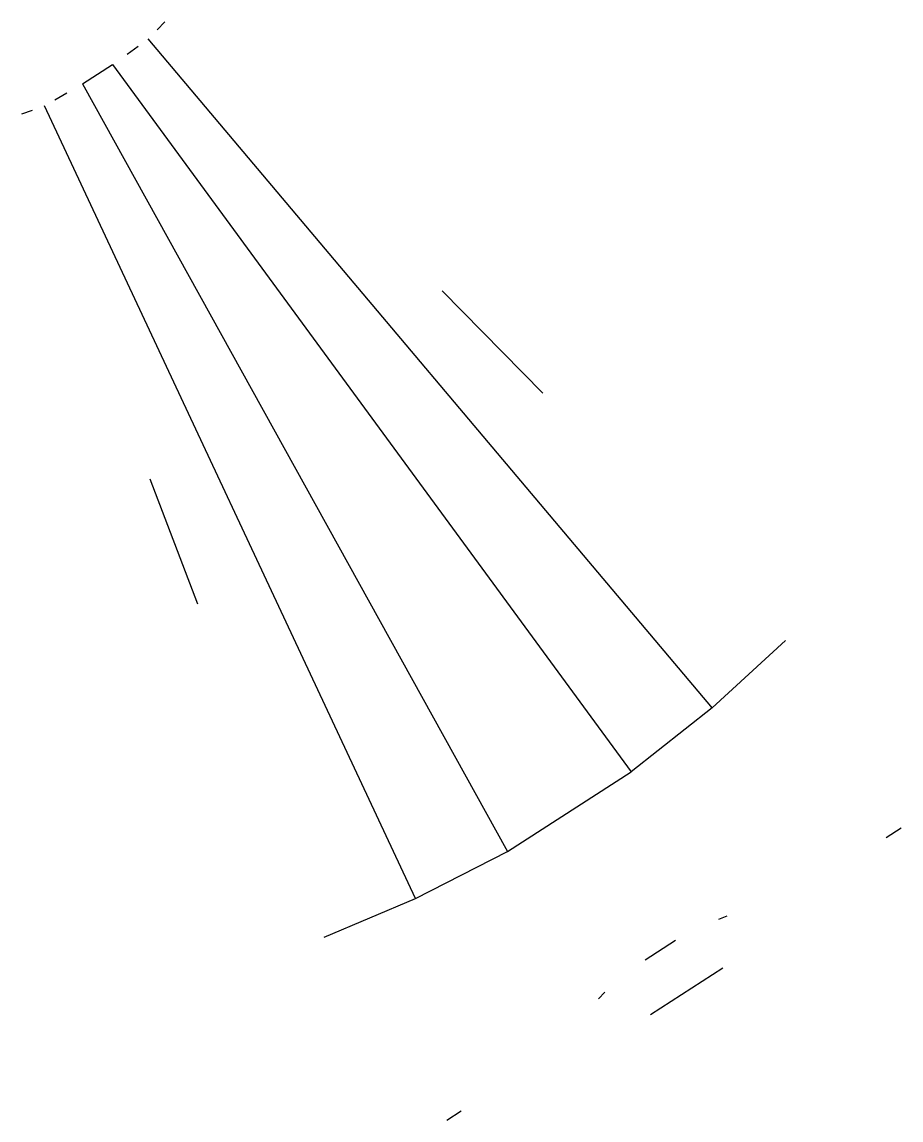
# Model space of a CAD drawing. Header units: inches. Extents: x 1.23 to 5.44, y 4.82 to 10.08.
import ezdxf

# ---------------------------------------------------------------- set-up
doc = ezdxf.new("R2010")
doc.units = ezdxf.units.IN
doc.header["$MEASUREMENT"] = 0

msp = doc.modelspace()

# ---------------------------------------------------------------- linework, layer by layer
for p, q in [((1.8743, 10.0437), (1.9122, 10.0822)), ((4.537, 6.7938), (1.8319, 10.001)), ((4.537, 6.7938), (1.8319, 10.001)), ((1.7307, 9.9281), (1.7844, 9.9666)), ((1.5163, 9.785), (1.6613, 9.8782)), ((1.6613, 9.8782), (4.148, 6.4877)), ((1.3848, 9.7097), (1.4421, 9.7425)), ((1.5163, 9.785), (3.5551, 6.1065)), ((1.2265, 9.6414), (1.2772, 9.6599)), ((3.1142, 5.8814), (1.3339, 9.6805)), ((3.2418, 8.794), (3.7241, 8.3025)), ((1.8405, 7.8931), (2.068, 7.2941)), ((4.8871, 7.1175), (4.5358, 6.7953)), ((4.5358, 6.7953), (4.148, 6.4877)), ((3.5551, 6.1065), (4.148, 6.4877)), ((5.3712, 6.1731), (5.4419, 6.2201)), ((3.1142, 5.8814), (3.5551, 6.1065)), ((2.6753, 5.6955), (3.1142, 5.8814)), ((4.5687, 5.7814), (4.6088, 5.7975)), ((4.2147, 5.5879), (4.3597, 5.6811)), ((4.2401, 5.3255), (4.5878, 5.549)), ((3.9917, 5.4008), (4.0214, 5.4322)), ((3.2631, 4.8193), (3.3329, 4.8642))]:
    msp.add_line(p, q)

doc.saveas('drawing.dxf')
